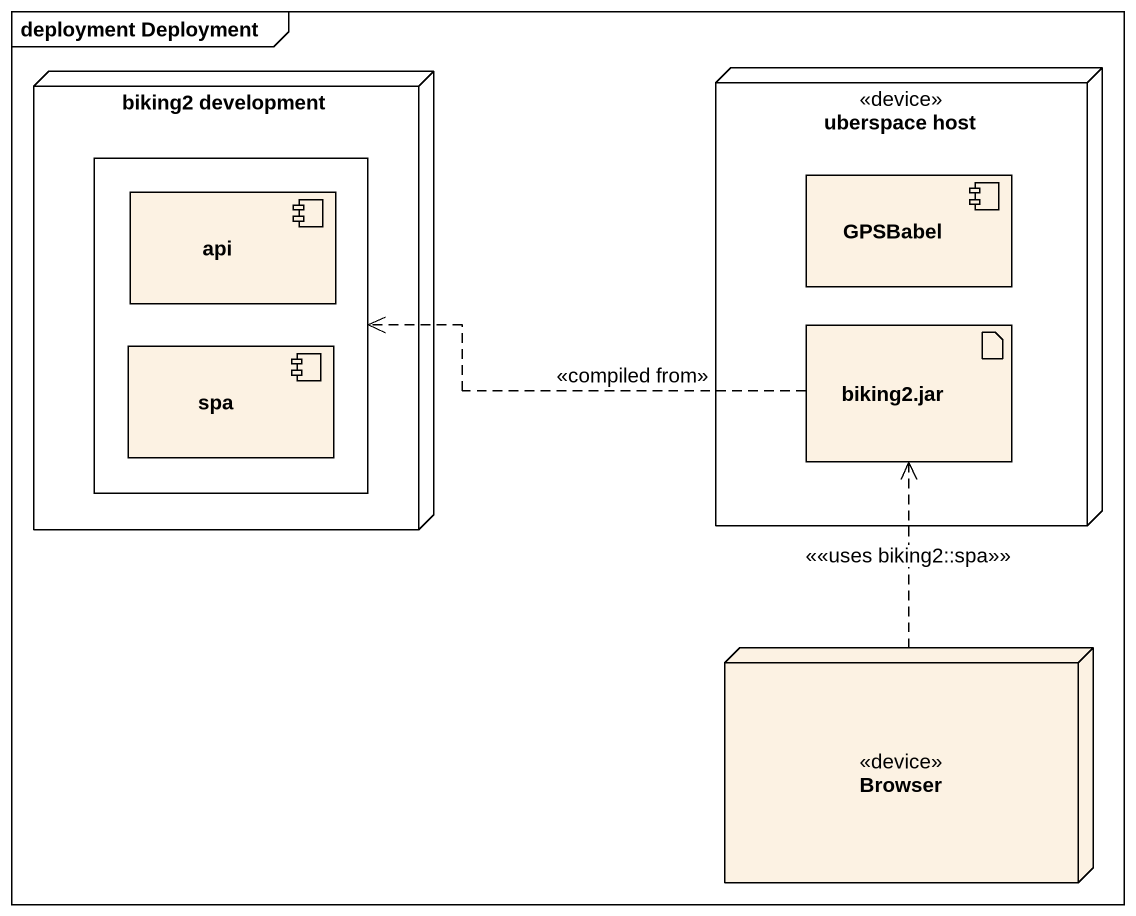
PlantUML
@startuml
mainframe deployment Deployment
node "biking2 development" as biking2_development {
  rectangle " " as rectangle1 {
    component api
    component spa
  }
}
node "uberspace host" as uberspace_host <<device>> {
  component GPSBabel
  artifact "biking2.jar" as biking2_jar
}
node Browser <<device>>
biking2_jar .left.> rectangle1 : <<compiled from>>
Browser .up.> biking2_jar : <<<<uses biking2::spa>>>>
@enduml
